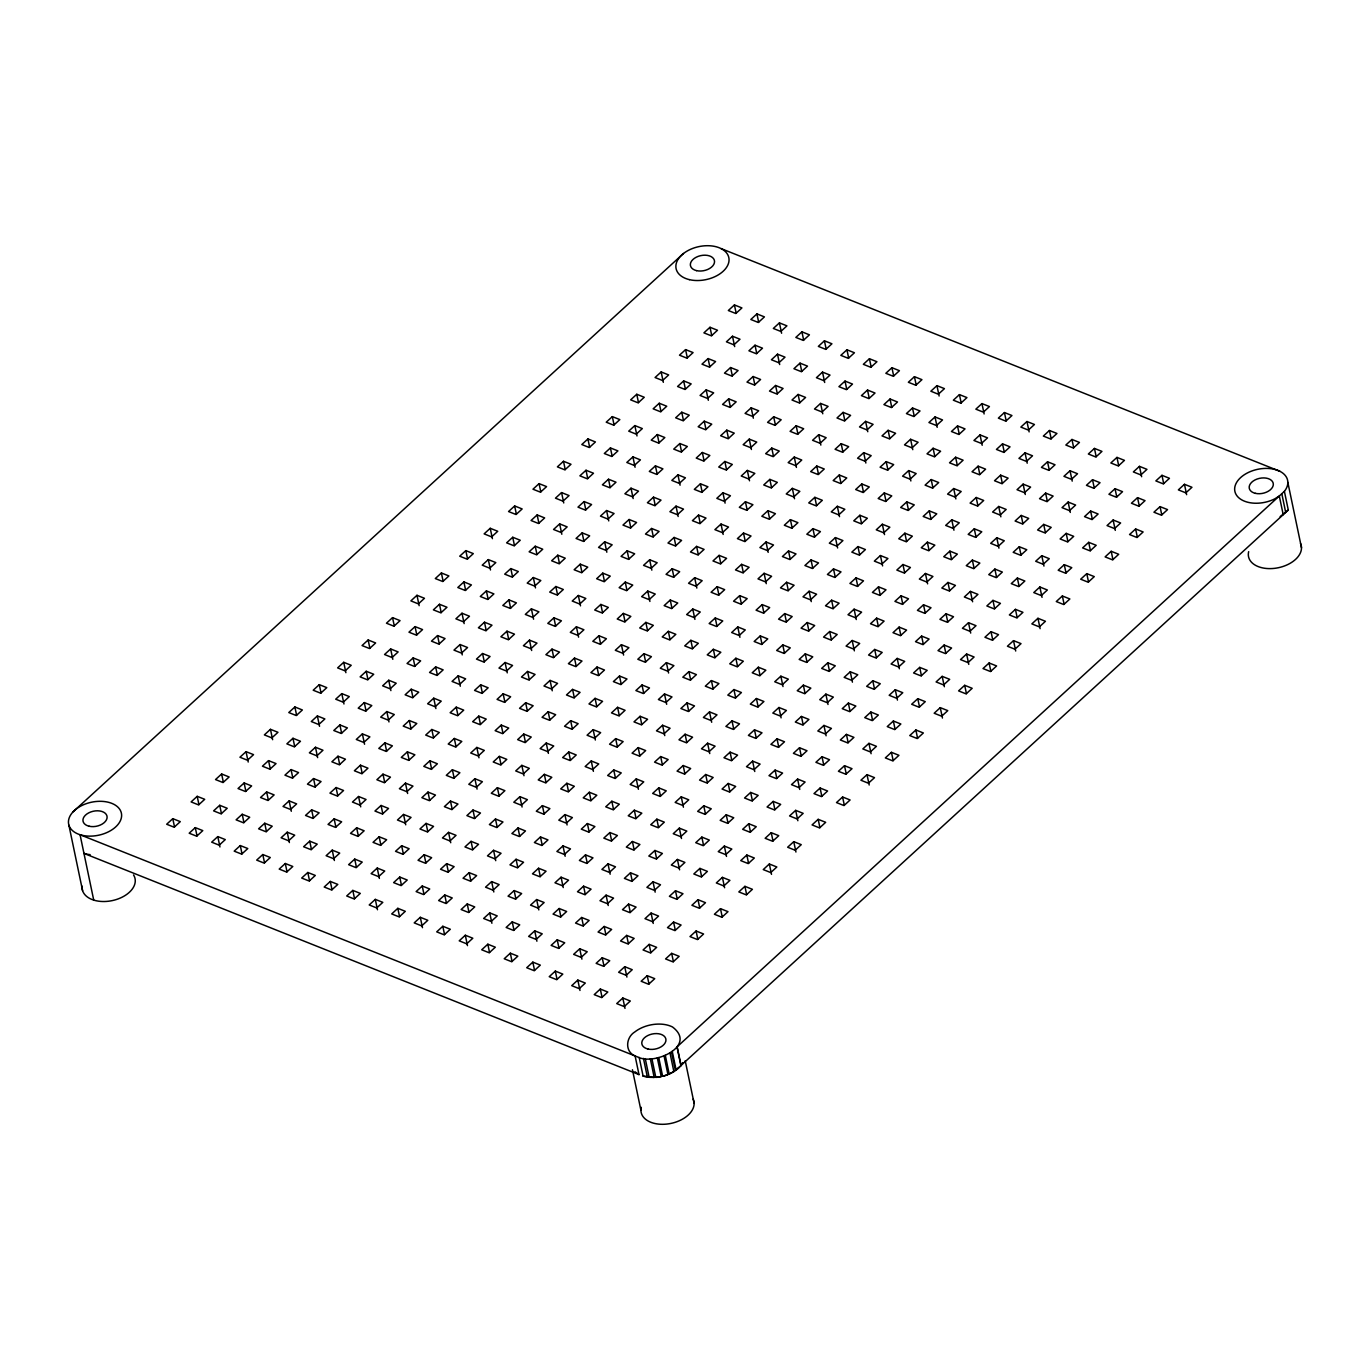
<?xml version="1.0" encoding="UTF-8"?>
<svg xmlns="http://www.w3.org/2000/svg" width="1370" height="1370" viewBox="0 0 1370 1370"><rect width="100%" height="100%" fill="white"/><g stroke="black" fill="none" stroke-linecap="round" stroke-linejoin="round"><path stroke-width="1.5" d="M93.725 900.107L80.059 834.724A26.938 16.885 -11.8 0 0 121.553 816.674A26.938 16.885 -11.8 0 0 83.45 804.772A26.938 16.885 -11.8 0 0 80.059 834.724L638.351 1057.263C654.723 1065.329 697.33 1045.858 672.499 1026.969A26.938 16.885 -11.8 0 0 634.892 1031.884C625.885 1037.278 624.514 1051.698 635.235 1056.013M681.061 1065.449L1283.21 514.692L1279.306 496.008L1274.751 498.868A26.938 16.885 -11.8 0 1 1235.089 492.19A26.938 16.885 -11.8 0 1 1265.623 468.403A26.938 16.885 -11.8 0 1 1284.392 491.351L677.157 1046.766L681.061 1065.449L682.705 1062.64M677.02 1047.022L680.924 1065.706L675.41 1070.621L671.505 1051.937M1284.392 491.351L1288.297 510.034L1280.162 516.593M1283.21 514.692L1288.297 510.034M73.038 811.845L683.476 253.501M172.791 818.661L166.678 824.243L174.178 827.223L180.292 821.64L172.791 818.661L174.521 826.966M197.211 796.33L191.098 801.912L198.599 804.892L204.712 799.309L197.211 796.33L198.941 804.618M221.632 773.981L215.518 779.564L223.019 782.561L229.133 776.978L221.632 773.981L223.361 782.287M246.052 751.65L239.938 757.233L247.439 760.23L253.553 754.647L246.052 751.65L248.21 762.028M270.472 729.319L264.359 734.902L271.859 737.882L277.973 732.299L270.472 729.319L272.63 739.697M294.875 706.971L288.779 712.554L296.28 715.551L302.376 709.968L294.875 706.971L296.622 715.277M319.296 684.64L313.199 690.223L320.7 693.22L326.796 687.637L319.296 684.64L321.042 692.946M343.716 662.309L337.619 667.892L345.12 670.872L351.217 665.289L343.716 662.309L345.891 672.687M368.136 639.978L362.04 645.561L369.54 648.541L375.637 642.958L368.136 639.978L369.883 648.267M392.556 617.63L386.46 623.213L393.961 626.21L400.057 620.627L392.556 617.63L394.303 625.936M416.977 595.299L410.88 600.882L418.381 603.879L424.477 598.296L416.977 595.299L419.151 605.677M441.397 572.968L435.3 578.551L442.801 581.531L448.898 575.948L441.397 572.968L443.126 581.274M465.817 550.62L459.721 556.203L467.221 559.2L473.318 553.617L465.817 550.62L467.547 558.926M490.237 528.289L484.124 533.872L491.624 536.869L497.738 531.286L490.237 528.289L492.412 538.667M514.658 505.958L508.544 511.541L516.045 514.521L522.158 508.938L514.658 505.958L516.387 514.264M539.078 483.627L532.964 489.21L540.465 492.19L546.579 486.607L539.078 483.627L540.808 491.916M563.498 461.279L557.385 466.862L564.885 469.859L570.999 464.276L563.498 461.279L565.228 469.585M587.918 438.948L581.805 444.531L589.305 447.528L595.419 441.945L587.918 438.948L589.648 447.254M612.339 416.617L606.225 422.2L613.726 425.179L619.839 419.597L612.339 416.617L614.068 424.923M636.759 394.269L630.645 399.852L638.146 402.849L644.26 397.266L636.759 394.269L638.488 402.575M661.162 371.938L655.065 377.521L662.566 380.517L668.663 374.935L661.162 371.938L663.337 382.316M685.582 349.607L679.486 355.19L686.986 358.169L693.083 352.587L685.582 349.607L687.329 357.912M710.003 327.276L703.906 332.859L711.407 335.838L717.503 330.256L710.003 327.276L711.749 335.564M734.423 304.928L728.326 310.51L735.827 313.507L741.923 307.925L734.423 304.928L736.169 313.233M195.293 827.617L189.18 833.217L196.681 836.197L202.794 830.614L195.293 827.617L197.023 835.923M219.714 805.286L213.6 810.869L221.101 813.866L227.214 808.283L219.714 805.286L221.443 813.592M244.134 782.955L238.02 788.538L245.521 791.535L251.635 785.935L244.134 782.955L245.864 791.261M268.554 760.624L262.441 766.207L269.941 769.187L276.055 763.604L268.554 760.624L270.284 768.912M292.975 738.276L286.861 743.859L294.362 746.856L300.475 741.273L292.975 738.276L294.704 746.581M317.378 715.945L311.281 721.528L318.782 724.524L324.878 718.942L317.378 715.945L319.552 726.323M341.798 693.614L335.701 699.197L343.202 702.176L349.299 696.594L341.798 693.614L343.973 703.992M366.218 671.266L360.122 676.866L367.622 679.845L373.719 674.263L366.218 671.266L367.965 679.571M390.638 648.935L384.542 654.517L392.043 657.514L398.139 651.932L390.638 648.935L392.813 659.312M415.059 626.604L408.962 632.187L416.463 635.183L422.559 629.583L415.059 626.604L416.788 634.909M439.479 604.273L433.382 609.856L440.883 612.835L446.98 607.253L439.479 604.273L441.208 612.561M463.899 581.925L457.803 587.507L465.303 590.504L471.4 584.921L463.899 581.925L465.629 590.23M488.319 559.594L482.223 565.176L489.706 568.173L495.82 562.59L488.319 559.594L490.494 569.971M512.74 537.263L506.626 542.845L514.127 545.825L520.24 540.242L512.74 537.263L514.469 545.568M537.16 514.914L531.046 520.514L538.547 523.494L544.661 517.911L537.16 514.914L538.889 523.22M561.58 492.583L555.466 498.166L562.967 501.163L569.081 495.58L561.58 492.583L563.738 502.961M586 470.252L579.887 475.835L587.387 478.832L593.501 473.232L586 470.252L587.73 478.558M610.421 447.921L604.307 453.504L611.808 456.484L617.921 450.901L610.421 447.921L612.15 456.21M634.841 425.573L628.727 431.156L636.228 434.153L642.342 428.57L634.841 425.573L636.999 435.951M659.261 403.242L653.147 408.825L660.648 411.822L666.745 406.239L659.261 403.242L660.991 411.548M683.664 380.911L677.568 386.494L685.068 389.474L691.165 383.891L683.664 380.911L685.411 389.217M708.085 358.563L701.988 364.163L709.489 367.143L715.585 361.56L708.085 358.563L709.831 366.869M732.505 336.232L726.408 341.815L733.909 344.812L740.005 339.229L732.505 336.232L734.68 346.61M756.925 313.901L750.828 319.484L758.329 322.481L764.426 316.881L756.925 313.901L758.672 322.207M217.796 836.59L211.682 842.173L219.183 845.17L225.296 839.587L217.796 836.59L219.953 846.968M242.216 814.26L236.102 819.842L243.603 822.822L249.717 817.239L242.216 814.26L243.946 822.565M266.636 791.928L260.523 797.511L268.023 800.491L274.137 794.908L266.636 791.928L268.366 800.217M291.056 769.58L284.943 775.163L292.444 778.16L298.557 772.577L291.056 769.58L292.786 777.886M315.477 747.249L309.363 752.832L316.864 755.829L322.977 750.246L315.477 747.249L317.634 757.627M339.88 724.918L333.783 730.501L341.284 733.481L347.381 727.898L339.88 724.918L341.627 733.224M364.3 702.57L358.204 708.153L365.704 711.15L371.801 705.567L364.3 702.57L366.047 710.876M388.72 680.239L382.624 685.822L390.125 688.819L396.221 683.236L388.72 680.239L390.895 690.617M413.141 657.908L407.044 663.491L414.545 666.471L420.641 660.888L413.141 657.908L414.887 666.214M437.561 635.577L431.464 641.16L438.965 644.14L445.062 638.557L437.561 635.577L439.29 643.866M461.981 613.229L455.885 618.812L463.385 621.809L469.482 616.226L461.981 613.229L464.156 623.607M486.401 590.898L480.305 596.481L487.806 599.478L493.902 593.895L486.401 590.898L488.131 599.204M510.822 568.567L504.708 574.15L512.209 577.13L518.322 571.547L510.822 568.567L512.551 576.873M535.242 546.219L529.128 551.802L536.629 554.799L542.743 549.216L535.242 546.219L536.971 554.525M559.662 523.888L553.548 529.471L561.049 532.468L567.163 526.885L559.662 523.888L561.82 534.266M584.082 501.557L577.969 507.14L585.469 510.119L591.583 504.537L584.082 501.557L585.812 509.863M608.503 479.226L602.389 484.809L609.89 487.788L616.003 482.206L608.503 479.226L610.232 487.514M632.923 456.878L626.809 462.461L634.31 465.457L640.424 459.875L632.923 456.878L635.081 467.256M657.343 434.547L651.229 440.13L658.73 443.126L664.844 437.544L657.343 434.547L659.073 442.853M681.746 412.216L675.65 417.799L683.15 420.778L689.247 415.196L681.746 412.216L683.493 420.522M706.167 389.868L700.07 395.45L707.571 398.447L713.667 392.865L706.167 389.868L708.341 400.263M730.587 367.537L724.49 373.119L731.991 376.116L738.087 370.534L730.587 367.537L732.333 375.842M755.007 345.206L748.91 350.788L756.411 353.768L762.508 348.185L755.007 345.206L756.754 353.511M779.427 322.875L773.331 328.457L780.831 331.437L786.928 325.854L779.427 322.875L781.602 333.252M240.298 845.564L234.184 851.147L241.685 854.126L247.799 848.544L240.298 845.564L242.028 853.87M264.718 823.233L258.605 828.816L266.105 831.795L272.219 826.213L264.718 823.233L266.448 831.521M289.138 800.885L283.025 806.468L290.526 809.464L296.639 803.882L289.138 800.885L291.296 811.263M313.559 778.554L307.445 784.137L314.946 787.133L321.059 781.551L313.559 778.554L315.288 786.86M337.962 756.223L331.865 761.806L339.366 764.785L345.463 759.203L337.962 756.223L339.709 764.529M362.382 733.875L356.286 739.457L363.786 742.454L369.883 736.872L362.382 733.875L364.557 744.253M386.802 711.544L380.706 717.126L388.207 720.123L394.303 714.541L386.802 711.544L388.977 721.921M411.223 689.213L405.126 694.796L412.627 697.775L418.723 692.192L411.223 689.213L412.969 697.518M435.643 666.882L429.546 672.464L437.047 675.444L443.144 669.861L435.643 666.882L437.39 675.17M460.063 644.534L453.967 650.116L461.467 653.113L467.564 647.53L460.063 644.534L462.238 654.911M484.483 622.203L478.387 627.785L485.888 630.782L491.984 625.199L484.483 622.203L486.213 630.508M508.904 599.872L502.807 605.454L510.308 608.434L516.404 602.851L508.904 599.872L510.633 608.177M533.324 577.524L527.21 583.106L534.711 586.103L540.825 580.52L533.324 577.524L535.499 587.901M557.744 555.192L551.63 560.775L559.131 563.772L565.245 558.189L557.744 555.192L559.474 563.498M582.164 532.861L576.051 538.444L583.551 541.424L589.665 535.841L582.164 532.861L583.894 541.167M606.585 510.53L600.471 516.113L607.972 519.093L614.085 513.51L606.585 510.53L608.742 520.908M631.005 488.182L624.891 493.765L632.392 496.762L638.506 491.179L631.005 488.182L633.163 498.56M655.425 465.851L649.312 471.434L656.812 474.431L662.926 468.848L655.425 465.851L657.155 474.157M679.845 443.52L673.732 449.103L681.232 452.083L687.346 446.5L679.845 443.52L681.575 451.826M704.249 421.172L698.152 426.755L705.653 429.752L711.749 424.169L704.249 421.172L705.995 429.478M728.669 398.841L722.572 404.424L730.073 407.421L736.169 401.838L728.669 398.841L730.415 407.147M753.089 376.51L746.992 382.093L754.493 385.073L760.59 379.49L753.089 376.51L754.836 384.816M777.509 354.179L771.413 359.762L778.913 362.742L785.01 357.159L777.509 354.179L779.684 364.557M801.929 331.831L795.833 337.414L803.334 340.411L809.43 334.828L801.929 331.831L803.659 340.137M262.8 854.52L256.687 860.12L264.187 863.1L270.301 857.517L262.8 854.52L264.53 862.826M287.22 832.189L281.107 837.772L288.608 840.769L294.721 835.186L287.22 832.189L289.378 842.567M311.641 809.858L305.527 815.441L313.028 818.438L319.142 812.838L311.641 809.858L313.37 818.164M336.061 787.527L329.947 793.11L337.448 796.09L343.562 790.507L336.061 787.527L337.791 795.816M360.464 765.179L354.368 770.762L361.868 773.759L367.965 768.176L360.464 765.179L362.211 773.485M384.884 742.848L378.788 748.431L386.289 751.428L392.385 745.845L384.884 742.848L386.631 751.154M409.305 720.517L403.208 726.1L410.709 729.08L416.805 723.497L409.305 720.517L411.051 728.823M433.725 698.169L427.628 703.769L435.129 706.749L441.226 701.166L433.725 698.169L435.9 708.564M458.145 675.838L452.049 681.421L459.549 684.418L465.646 678.835L458.145 675.838L460.32 686.216M482.565 653.507L476.469 659.09L483.97 662.087L490.066 656.487L482.565 653.507L484.295 661.813M506.986 631.176L500.889 636.759L508.39 639.739L514.486 634.156L506.986 631.176L508.715 639.465M531.406 608.828L525.309 614.411L532.81 617.408L538.907 611.825L531.406 608.828L533.581 619.206M555.826 586.497L549.712 592.08L557.213 595.077L563.327 589.494L555.826 586.497L557.556 594.803M580.246 564.166L574.133 569.749L581.633 572.728L587.747 567.146L580.246 564.166L581.976 572.472M604.667 541.818L598.553 547.418L606.054 550.397L612.167 544.815L604.667 541.818L606.824 552.213M629.087 519.487L622.973 525.07L630.474 528.067L636.588 522.484L629.087 519.487L630.817 527.792M653.507 497.156L647.394 502.739L654.894 505.735L661.008 500.136L653.507 497.156L655.237 505.462M677.927 474.825L671.814 480.408L679.314 483.387L685.428 477.805L677.927 474.825L680.085 485.203M702.348 452.477L696.234 458.06L703.735 461.056L709.848 455.474L702.348 452.477L704.077 460.782M726.751 430.146L720.654 435.728L728.155 438.725L734.251 433.143L726.751 430.146L728.497 438.451M751.171 407.815L745.074 413.397L752.575 416.377L758.672 410.794L751.171 407.815L753.346 418.192M775.591 385.467L769.495 391.067L776.995 394.046L783.092 388.464L775.591 385.467L777.338 393.772M800.011 363.136L793.915 368.718L801.416 371.715L807.512 366.132L800.011 363.136L801.758 371.441M824.432 340.805L818.335 346.387L825.836 349.384L831.933 343.784L824.432 340.805L826.161 349.11M285.302 863.494L279.189 869.077L286.69 872.073L292.803 866.491L285.302 863.494L287.032 871.799M309.723 841.163L303.609 846.746L311.11 849.725L317.224 844.143L309.723 841.163L311.452 849.468M334.143 818.832L328.029 824.415L335.53 827.394L341.644 821.812L334.143 818.832L335.873 827.12M358.563 796.484L352.45 802.067L359.95 805.063L366.064 799.481L358.563 796.484L360.721 806.861M382.966 774.153L376.87 779.736L384.371 782.732L390.467 777.15L382.966 774.153L384.713 782.458M407.387 751.822L401.29 757.404L408.791 760.384L414.887 754.801L407.387 751.822L409.133 760.127M431.807 729.474L425.71 735.073L433.211 738.053L439.308 732.471L431.807 729.474L433.554 737.779M456.227 707.143L450.131 712.725L457.631 715.722L463.728 710.139L456.227 707.143L457.974 715.448M480.647 684.812L474.551 690.394L482.052 693.374L488.148 687.791L480.647 684.812L482.377 693.117M505.068 662.481L498.971 668.063L506.472 671.043L512.568 665.46L505.068 662.481L507.242 672.858M529.488 640.132L523.391 645.715L530.892 648.712L536.989 643.129L529.488 640.132L531.663 650.51M553.908 617.801L547.794 623.384L555.295 626.381L561.409 620.798L553.908 617.801L555.638 626.107M578.328 595.471L572.215 601.053L579.715 604.033L585.829 598.45L578.328 595.471L580.503 605.848M602.749 573.122L596.635 578.722L604.136 581.702L610.249 576.119L602.749 573.122L604.478 581.428M627.169 550.791L621.055 556.374L628.556 559.371L634.67 553.788L627.169 550.791L628.899 559.097M651.589 528.46L645.476 534.043L652.976 537.023L659.09 531.44L651.589 528.46L653.319 536.766M676.009 506.129L669.896 511.712L677.396 514.692L683.51 509.109L676.009 506.129L678.167 516.507M700.43 483.781L694.316 489.364L701.817 492.361L707.93 486.778L700.43 483.781L702.159 492.087M724.833 461.45L718.736 467.033L726.237 470.03L732.333 464.447L724.833 461.45L726.579 469.756M749.253 439.119L743.156 444.702L750.657 447.682L756.754 442.099L749.253 439.119L751.428 449.497M773.673 416.771L767.577 422.371L775.077 425.351L781.174 419.768L773.673 416.771L775.42 425.077M798.093 394.44L791.997 400.023L799.498 403.02L805.594 397.437L798.093 394.44L799.84 402.746M822.514 372.109L816.417 377.692L823.918 380.672L830.014 375.089L822.514 372.109L824.689 382.487M846.934 349.778L840.837 355.361L848.338 358.341L854.435 352.758L846.934 349.778L848.664 358.067M307.805 872.467L301.691 878.05L309.192 881.03L315.305 875.447L307.805 872.467L309.534 880.773M332.225 850.136L326.111 855.719L333.612 858.699L339.726 853.116L332.225 850.136L334.383 860.514M356.645 827.788L350.532 833.371L358.032 836.368L364.146 830.785L356.645 827.788L358.375 836.094M381.065 805.457L374.952 811.04L382.453 814.037L388.549 808.454L381.065 805.457L382.795 813.763M405.469 783.126L399.372 788.709L406.873 791.689L412.969 786.106L405.469 783.126L407.643 793.504M429.889 760.778L423.792 766.361L431.293 769.358L437.39 763.775L429.889 760.778L431.636 769.084M454.309 738.447L448.213 744.03L455.713 747.027L461.81 741.444L454.309 738.447L456.056 746.753M478.729 716.116L472.633 721.699L480.134 724.679L486.23 719.096L478.729 716.116L480.476 724.422M503.15 693.785L497.053 699.368L504.554 702.348L510.65 696.765L503.15 693.785L504.879 702.074M527.57 671.437L521.473 677.02L528.974 680.017L535.071 674.434L527.57 671.437L529.299 679.743M551.99 649.106L545.894 654.689L553.394 657.686L559.491 652.103L551.99 649.106L553.72 657.412M576.41 626.775L570.297 632.358L577.797 635.337L583.911 629.755L576.41 626.775L578.585 637.153M600.831 604.427L594.717 610.01L602.218 613.006L608.331 607.424L600.831 604.427L602.56 612.732M625.251 582.096L619.137 587.679L626.638 590.675L632.752 585.093L625.251 582.096L626.981 590.401M649.671 559.765L643.558 565.348L651.058 568.327L657.172 562.745L649.671 559.765L651.829 570.143M674.091 537.434L667.978 543.017L675.478 545.996L681.592 540.414L674.091 537.434L675.821 545.722M698.512 515.086L692.398 520.668L699.899 523.665L706.012 518.083L698.512 515.086L700.241 523.391M722.932 492.755L716.818 498.337L724.319 501.334L730.433 495.752L722.932 492.755L725.09 503.132M747.335 470.424L741.238 476.006L748.739 478.986L754.836 473.403L747.335 470.424L749.51 480.801M771.755 448.076L765.659 453.658L773.159 456.655L779.256 451.072L771.755 448.076L773.502 456.381M796.175 425.745L790.079 431.327L797.58 434.324L803.676 428.741L796.175 425.745L797.922 434.05M820.596 403.414L814.499 408.996L822 411.976L828.096 406.393L820.596 403.414L822.771 413.791M845.016 381.083L838.919 386.665L846.42 389.645L852.517 384.062L845.016 381.083L846.746 389.371M869.436 358.734L863.34 364.317L870.84 367.314L876.937 361.731L869.436 358.734L871.166 367.04M330.307 881.424L324.193 887.024L331.694 890.003L337.808 884.421L330.307 881.424L332.037 889.729M354.727 859.093L348.614 864.675L356.114 867.672L362.228 862.09L354.727 859.093L356.457 867.398M379.147 836.762L373.034 842.344L380.535 845.341L386.648 839.741L379.147 836.762L380.877 845.067M403.551 814.431L397.454 820.013L404.955 822.993L411.051 817.41L403.551 814.431L405.725 824.808M427.971 792.083L421.874 797.665L429.375 800.662L435.472 795.079L427.971 792.083L429.718 800.388M452.391 769.752L446.295 775.334L453.795 778.331L459.892 772.748L452.391 769.752L454.138 778.057M476.811 747.421L470.715 753.003L478.216 755.983L484.312 750.4L476.811 747.421L478.986 757.798M501.232 725.072L495.135 730.672L502.636 733.652L508.732 728.069L501.232 725.072L502.978 733.378M525.652 702.741L519.555 708.324L527.056 711.321L533.153 705.738L525.652 702.741L527.381 711.047M550.072 680.41L543.976 685.993L551.476 688.99L557.573 683.39L550.072 680.41L552.247 690.788M574.492 658.079L568.396 663.662L575.897 666.642L581.993 661.059L574.492 658.079L576.222 666.385M598.913 635.731L592.799 641.314L600.3 644.311L606.413 638.728L598.913 635.731L600.642 644.037M623.333 613.4L617.219 618.983L624.72 621.98L630.834 616.397L623.333 613.4L625.062 621.706M647.753 591.069L641.639 596.652L649.14 599.632L655.254 594.049L647.753 591.069L649.911 601.447M672.173 568.721L666.06 574.321L673.56 577.301L679.674 571.718L672.173 568.721L673.903 577.027M696.594 546.39L690.48 551.973L697.981 554.97L704.094 549.387L696.594 546.39L698.323 554.696M721.014 524.059L714.9 529.642L722.401 532.639L728.515 527.039L721.014 524.059L723.172 534.437M745.434 501.728L739.321 507.311L746.821 510.291L752.935 504.708L745.434 501.728L747.164 510.034M769.837 479.38L763.741 484.963L771.241 487.96L777.338 482.377L769.837 479.38L771.584 487.686M794.257 457.049L788.161 462.632L795.662 465.629L801.758 460.046L794.257 457.049L796.432 467.427M818.678 434.718L812.581 440.301L820.082 443.281L826.178 437.698L818.678 434.718L820.853 445.096M843.098 412.37L837.001 417.97L844.502 420.95L850.599 415.367L843.098 412.37L844.845 420.676M867.518 390.039L861.422 395.622L868.922 398.619L875.019 393.036L867.518 390.039L869.248 398.345M891.938 367.708L885.842 373.291L893.343 376.288L899.439 370.688L891.938 367.708L893.668 376.014M352.809 890.397L346.696 895.98L354.196 898.977L360.31 893.394L352.809 890.397L354.539 898.703M377.229 868.066L371.116 873.649L378.617 876.629L384.73 871.046L377.229 868.066L379.387 878.444M401.65 845.735L395.536 851.318L403.037 854.298L409.15 848.715L401.65 845.735L403.379 854.024M426.053 823.387L419.956 828.97L427.457 831.967L433.554 826.384L426.053 823.387L427.8 831.693M450.473 801.056L444.377 806.639L451.877 809.636L457.974 804.053L450.473 801.056L452.22 809.362M474.893 778.725L468.797 784.308L476.298 787.288L482.394 781.705L474.893 778.725L477.068 789.103M499.314 756.377L493.217 761.977L500.718 764.957L506.814 759.374L499.314 756.377L501.06 764.683M523.734 734.046L517.637 739.629L525.138 742.626L531.235 737.043L523.734 734.046L525.463 742.352M548.154 711.715L542.058 717.298L549.558 720.278L555.655 714.695L548.154 711.715L549.884 720.021M572.574 689.384L566.478 694.967L573.979 697.947L580.075 692.364L572.574 689.384L574.304 697.672M596.995 667.036L590.898 672.619L598.382 675.615L604.495 670.033L596.995 667.036L598.724 675.341M621.415 644.705L615.301 650.288L622.802 653.284L628.916 647.702L621.415 644.705L623.59 655.083M645.835 622.374L639.721 627.957L647.222 630.936L653.336 625.354L645.835 622.374L647.565 630.679M670.255 600.026L664.142 605.626L671.642 608.605L677.756 603.023L670.255 600.026L671.985 608.331M694.676 577.695L688.562 583.278L696.063 586.274L702.176 580.692L694.676 577.695L696.833 588.072M719.096 555.364L712.982 560.947L720.483 563.926L726.597 558.344L719.096 555.364L720.826 563.669M743.516 533.033L737.403 538.615L744.903 541.595L751.017 536.012L743.516 533.033L745.246 541.321M767.936 510.685L761.823 516.267L769.323 519.264L775.42 513.681L767.936 510.685L769.666 518.99M792.339 488.354L786.243 493.936L793.744 496.933L799.84 491.351L792.339 488.354L794.514 498.731M816.76 466.023L810.663 471.605L818.164 474.585L824.26 469.002L816.76 466.023L818.506 474.328M841.18 443.674L835.083 449.274L842.584 452.254L848.681 446.671L841.18 443.674L842.927 451.98M865.6 421.343L859.504 426.926L867.004 429.923L873.101 424.34L865.6 421.343L867.775 431.721M890.02 399.012L883.924 404.595L891.425 407.575L897.521 401.992L890.02 399.012L891.75 407.318M914.441 376.681L908.344 382.264L915.845 385.244L921.942 379.661L914.441 376.681L916.17 384.97M375.311 899.371L369.198 904.954L376.699 907.933L382.812 902.35L375.311 899.371L377.469 909.748M399.732 877.04L393.618 882.622L401.119 885.602L407.233 880.019L399.732 877.04L401.461 885.328M424.152 854.692L418.038 860.274L425.539 863.271L431.653 857.688L424.152 854.692L425.882 862.997M448.555 832.361L442.459 837.943L449.959 840.94L456.056 835.357L448.555 832.361L450.73 842.738M472.975 810.03L466.879 815.612L474.38 818.592L480.476 813.009L472.975 810.03L474.722 818.335M497.396 787.681L491.299 793.264L498.8 796.261L504.896 790.678L497.396 787.681L499.142 795.987M521.816 765.351L515.719 770.933L523.22 773.93L529.317 768.347L521.816 765.351L523.991 775.728M546.236 743.019L540.14 748.602L547.64 751.582L553.737 745.999L546.236 743.019L548.411 753.397M570.656 720.688L564.56 726.271L572.061 729.251L578.157 723.668L570.656 720.688L572.386 728.977M595.077 698.34L588.98 703.923L596.481 706.92L602.577 701.337L595.077 698.34L596.806 706.646M619.497 676.009L613.383 681.592L620.884 684.589L626.998 679.006L619.497 676.009L621.226 684.315M643.917 653.678L637.803 659.261L645.304 662.241L651.418 656.658L643.917 653.678L645.647 661.984M668.337 631.33L662.224 636.913L669.724 639.91L675.838 634.327L668.337 631.33L670.067 639.636M692.758 608.999L686.644 614.582L694.145 617.579L700.258 611.996L692.758 608.999L694.915 619.377M717.178 586.668L711.064 592.251L718.565 595.231L724.679 589.648L717.178 586.668L718.908 594.974M741.598 564.337L735.485 569.92L742.985 572.9L749.099 567.317L741.598 564.337L743.328 572.626M766.018 541.989L759.905 547.572L767.405 550.569L773.519 544.986L766.018 541.989L768.176 552.367M790.421 519.658L784.325 525.241L791.826 528.238L797.922 522.655L790.421 519.658L792.168 527.964M814.842 497.327L808.745 502.91L816.246 505.89L822.342 500.307L814.842 497.327L816.588 505.633M839.262 474.979L833.165 480.562L840.666 483.559L846.763 477.976L839.262 474.979L841.009 483.285M863.682 452.648L857.586 458.231L865.087 461.228L871.183 455.645L863.682 452.648L865.857 463.026M888.102 430.317L882.006 435.9L889.507 438.879L895.603 433.297L888.102 430.317L889.849 438.623M912.523 407.986L906.426 413.569L913.927 416.548L920.024 410.966L912.523 407.986L914.252 416.274M936.943 385.638L930.846 391.221L938.347 394.217L944.444 388.635L936.943 385.638L939.118 396.016M397.814 908.327L391.7 913.927L399.201 916.907L405.315 911.324L397.814 908.327L399.543 916.633M422.234 885.996L416.12 891.579L423.621 894.576L429.735 888.993L422.234 885.996L423.964 894.302M446.637 863.665L440.541 869.248L448.041 872.245L454.138 866.645L446.637 863.665L448.384 871.971M471.057 841.334L464.961 846.917L472.462 849.897L478.558 844.314L471.057 841.334L472.804 849.64M495.478 818.986L489.381 824.569L496.882 827.566L502.978 821.983L495.478 818.986L497.224 827.292M519.898 796.655L513.801 802.238L521.302 805.235L527.399 799.652L519.898 796.655L522.073 807.033M544.318 774.324L538.222 779.907L545.722 782.886L551.819 777.304L544.318 774.324L546.065 782.63M568.738 751.976L562.642 757.576L570.143 760.555L576.239 754.973L568.738 751.976L570.468 760.281M593.159 729.645L587.062 735.228L594.563 738.224L600.659 732.642L593.159 729.645L595.333 740.023M617.579 707.314L611.482 712.897L618.983 715.894L625.08 710.294L617.579 707.314L619.308 715.619M641.999 684.983L635.885 690.566L643.386 693.545L649.5 687.963L641.999 684.983L643.729 693.288M666.419 662.635L660.306 668.217L667.806 671.214L673.92 665.632L666.419 662.635L668.577 673.012M690.84 640.304L684.726 645.886L692.227 648.883L698.34 643.301L690.84 640.304L692.569 648.609M715.26 617.973L709.146 623.555L716.647 626.535L722.761 620.952L715.26 617.973L716.99 626.278M739.68 595.625L733.567 601.224L741.067 604.204L747.181 598.621L739.68 595.625L741.41 603.93M764.1 573.294L757.987 578.876L765.487 581.873L771.601 576.29L764.1 573.294L766.258 583.671M788.521 550.963L782.407 556.545L789.908 559.542L796.021 553.942L788.521 550.963L790.25 559.268M812.924 528.632L806.827 534.214L814.328 537.194L820.424 531.611L812.924 528.632L814.671 536.937M837.344 506.283L831.247 511.866L838.748 514.863L844.845 509.28L837.344 506.283L839.519 516.661M861.764 483.952L855.668 489.535L863.168 492.532L869.265 486.949L861.764 483.952L863.511 492.258M886.184 461.621L880.088 467.204L887.589 470.184L893.685 464.601L886.184 461.621L887.931 469.927M910.605 439.273L904.508 444.873L912.009 447.853L918.106 442.27L910.605 439.273L912.78 449.668M935.025 416.942L928.929 422.525L936.429 425.522L942.526 419.939L935.025 416.942L937.2 427.32M959.445 394.611L953.349 400.194L960.85 403.191L966.946 397.591L959.445 394.611L961.175 402.917M420.316 917.301L414.202 922.883L421.703 925.88L427.817 920.297L420.316 917.301L422.474 927.678M444.736 894.97L438.623 900.552L446.123 903.532L452.237 897.949L444.736 894.97L446.466 903.275M469.139 872.639L463.043 878.221L470.544 881.201L476.64 875.618L469.139 872.639L470.886 880.927M493.56 850.29L487.463 855.873L494.964 858.87L501.06 853.287L493.56 850.29L495.735 860.668M517.98 827.959L511.883 833.542L519.384 836.539L525.481 830.956L517.98 827.959L519.727 836.265M542.4 805.628L536.304 811.211L543.804 814.191L549.901 808.608L542.4 805.628L544.147 813.934M566.82 783.28L560.724 788.88L568.225 791.86L574.321 786.277L566.82 783.28L568.55 791.586M591.241 760.949L585.144 766.532L592.645 769.529L598.741 763.946L591.241 760.949L593.415 771.327M615.661 738.618L609.564 744.201L617.065 747.181L623.162 741.598L615.661 738.618L617.39 746.924M640.081 716.287L633.985 721.87L641.485 724.85L647.582 719.267L640.081 716.287L641.811 724.576M664.501 693.939L658.388 699.522L665.888 702.519L672.002 696.936L664.501 693.939L666.676 704.317M688.922 671.608L682.808 677.191L690.309 680.188L696.422 674.605L688.922 671.608L690.651 679.914M713.342 649.277L707.228 654.86L714.729 657.84L720.843 652.257L713.342 649.277L715.072 657.583M737.762 626.929L731.649 632.529L739.149 635.509L745.263 629.926L737.762 626.929L739.92 637.324M762.182 604.598L756.069 610.181L763.569 613.178L769.683 607.595L762.182 604.598L763.912 612.904M786.603 582.267L780.489 587.85L787.99 590.83L794.103 585.247L786.603 582.267L788.332 590.573M811.023 559.936L804.909 565.519L812.41 568.499L818.524 562.916L811.023 559.936L812.752 568.225M835.426 537.588L829.329 543.171L836.83 546.168L842.927 540.585L835.426 537.588L837.601 547.966M859.846 515.257L853.75 520.84L861.25 523.837L867.347 518.254L859.846 515.257L861.593 523.563M884.266 492.926L878.17 498.509L885.671 501.488L891.767 495.906L884.266 492.926L886.013 501.232M908.687 470.578L902.59 476.178L910.091 479.157L916.188 473.575L908.687 470.578L910.862 480.973M933.107 448.247L927.011 453.83L934.511 456.826L940.608 451.244L933.107 448.247L934.837 456.553M957.527 425.916L951.431 431.499L958.932 434.478L965.028 428.896L957.527 425.916L959.257 434.221M981.947 403.585L975.851 409.168L983.352 412.147L989.448 406.565L981.947 403.585L984.122 413.963M442.818 926.274L436.705 931.857L444.205 934.837L450.319 929.254L442.818 926.274L444.548 934.58M467.238 903.943L461.125 909.526L468.626 912.506L474.739 906.923L467.238 903.943L468.968 912.232M491.642 881.595L485.545 887.178L493.046 890.175L499.142 884.592L491.642 881.595L493.817 891.973M516.062 859.264L509.965 864.847L517.466 867.844L523.563 862.261L516.062 859.264L517.809 867.57M540.482 836.933L534.386 842.516L541.886 845.495L547.983 839.913L540.482 836.933L542.229 845.239M564.902 814.585L558.806 820.168L566.307 823.164L572.403 817.582L564.902 814.585L567.077 824.963M589.323 792.254L583.226 797.837L590.727 800.833L596.823 795.251L589.323 792.254L591.052 800.559M613.743 769.923L607.646 775.506L615.147 778.485L621.244 772.903L613.743 769.923L615.472 778.228M638.163 747.592L632.067 753.175L639.567 756.154L645.664 750.572L638.163 747.592L639.893 755.88M662.583 725.244L656.47 730.826L663.971 733.823L670.084 728.241L662.583 725.244L664.758 735.621M687.004 702.913L680.89 708.495L688.391 711.492L694.504 705.91L687.004 702.913L688.733 711.218M711.424 680.582L705.31 686.164L712.811 689.144L718.925 683.562L711.424 680.582L713.154 688.887M735.844 658.234L729.731 663.816L737.231 666.813L743.345 661.231L735.844 658.234L737.574 666.539M760.264 635.903L754.151 641.485L761.651 644.482L767.765 638.899L760.264 635.903L761.994 644.208M784.685 613.572L778.571 619.154L786.072 622.134L792.185 616.551L784.685 613.572L786.414 621.877M809.105 591.241L802.991 596.823L810.492 599.803L816.606 594.22L809.105 591.241L811.263 601.618M833.508 568.892L827.412 574.475L834.912 577.472L841.009 571.889L833.508 568.892L835.255 577.198M857.928 546.562L851.832 552.144L859.332 555.141L865.429 549.558L857.928 546.562L859.675 554.867M882.348 524.231L876.252 529.813L883.753 532.793L889.849 527.21L882.348 524.231L884.523 534.608M906.769 501.882L900.672 507.465L908.173 510.462L914.269 504.879L906.769 501.882L908.515 510.188M931.189 479.551L925.093 485.134L932.593 488.131L938.69 482.548L931.189 479.551L932.936 487.857M955.609 457.22L949.513 462.803L957.014 465.783L963.11 460.2L955.609 457.22L957.339 465.526M980.029 434.889L973.933 440.472L981.434 443.452L987.53 437.869L980.029 434.889L982.204 445.267M1004.45 412.541L998.353 418.124L1005.854 421.121L1011.95 415.538L1004.45 412.541L1006.179 420.847M465.321 935.231L459.207 940.83L466.708 943.81L472.821 938.227L465.321 935.231L467.478 945.625M489.741 912.899L483.627 918.482L491.128 921.479L497.224 915.896L489.741 912.899L491.899 923.277M514.144 890.568L508.047 896.151L515.548 899.148L521.645 893.548L514.144 890.568L515.891 898.874M538.564 868.237L532.468 873.82L539.968 876.8L546.065 871.217L538.564 868.237L540.311 876.543M562.984 845.889L556.888 851.472L564.389 854.469L570.485 848.886L562.984 845.889L565.159 856.267M587.405 823.558L581.308 829.141L588.809 832.138L594.905 826.555L587.405 823.558L589.151 831.864M611.825 801.227L605.728 806.81L613.229 809.79L619.326 804.207L611.825 801.227L613.554 809.533M636.245 778.879L630.149 784.479L637.649 787.459L643.746 781.876L636.245 778.879L638.42 789.274M660.665 756.548L654.569 762.131L662.07 765.128L668.166 759.545L660.665 756.548L662.395 764.854M685.086 734.217L678.972 739.8L686.473 742.797L692.586 737.197L685.086 734.217L686.815 742.523M709.506 711.886L703.392 717.469L710.893 720.449L717.007 714.866L709.506 711.886L711.681 722.264M733.926 689.538L727.812 695.121L735.313 698.118L741.427 692.535L733.926 689.538L735.656 697.844M758.346 667.207L752.233 672.79L759.733 675.787L765.847 670.204L758.346 667.207L760.076 675.513M782.767 644.876L776.653 650.459L784.154 653.439L790.267 647.856L782.767 644.876L784.496 653.182M807.187 622.528L801.073 628.128L808.574 631.108L814.688 625.525L807.187 622.528L808.916 630.834M831.607 600.197L825.494 605.78L832.994 608.777L839.108 603.194L831.607 600.197L833.337 608.503M856.01 577.866L849.914 583.449L857.414 586.446L863.511 580.846L856.01 577.866L857.757 586.172M880.43 555.535L874.334 561.118L881.835 564.097L887.931 558.515L880.43 555.535L882.605 565.913M904.851 533.187L898.754 538.77L906.255 541.766L912.351 536.184L904.851 533.187L906.597 541.492M929.271 510.856L923.174 516.439L930.675 519.435L936.772 513.853L929.271 510.856L931.018 519.162M953.691 488.525L947.595 494.108L955.096 497.087L961.192 491.505L953.691 488.525L955.866 498.903M978.111 466.177L972.015 471.777L979.516 474.756L985.612 469.174L978.111 466.177L979.841 474.482M1002.532 443.846L996.435 449.428L1003.936 452.425L1010.032 446.843L1002.532 443.846L1004.261 452.151M1026.952 421.515L1020.856 427.097L1028.356 430.094L1034.453 424.494L1026.952 421.515L1029.127 431.892M487.823 944.204L481.709 949.787L489.21 952.784L495.323 947.201L487.823 944.204L489.552 952.51M512.226 921.873L506.129 927.456L513.63 930.453L519.727 924.853L512.226 921.873L513.973 930.179M536.646 899.542L530.55 905.125L538.05 908.104L544.147 902.522L536.646 899.542L538.821 909.92M561.066 877.194L554.97 882.777L562.471 885.774L568.567 880.191L561.066 877.194L563.241 887.572M585.487 854.863L579.39 860.446L586.891 863.442L592.987 857.86L585.487 854.863L587.233 863.168M609.907 832.532L603.81 838.115L611.311 841.094L617.408 835.512L609.907 832.532L611.654 840.837M634.327 810.184L628.231 815.784L635.731 818.763L641.828 813.181L634.327 810.184L636.057 818.489M658.747 787.853L652.651 793.435L660.152 796.432L666.248 790.85L658.747 787.853L660.477 796.158M683.168 765.522L677.071 771.104L684.572 774.101L690.668 768.501L683.168 765.522L684.897 773.827M707.588 743.191L701.474 748.774L708.975 751.753L715.089 746.171L707.588 743.191L709.763 753.568M732.008 720.843L725.894 726.425L733.395 729.422L739.509 723.839L732.008 720.843L733.738 729.148M756.428 698.512L750.315 704.094L757.815 707.091L763.929 701.508L756.428 698.512L758.158 706.817M780.849 676.181L774.735 681.763L782.236 684.743L788.349 679.16L780.849 676.181L783.006 686.558M805.269 653.832L799.155 659.432L806.656 662.412L812.77 656.829L805.269 653.832L806.998 662.138M829.689 631.501L823.576 637.084L831.076 640.081L837.19 634.498L829.689 631.501L831.419 639.807M854.109 609.171L847.996 614.753L855.496 617.75L861.61 612.15L854.109 609.171L856.267 619.548M878.512 586.839L872.416 592.422L879.917 595.402L886.013 589.819L878.512 586.839L880.259 595.128M902.933 564.491L896.836 570.074L904.337 573.071L910.433 567.488L902.933 564.491L904.679 572.797M927.353 542.16L921.256 547.743L928.757 550.74L934.854 545.157L927.353 542.16L929.1 550.466M951.773 519.829L945.677 525.412L953.178 528.392L959.274 522.809L951.773 519.829L953.948 530.207M976.193 497.481L970.097 503.081L977.598 506.061L983.694 500.478L976.193 497.481L977.923 505.787M1000.614 475.15L994.517 480.733L1002.018 483.73L1008.114 478.147L1000.614 475.15L1002.343 483.456M1025.034 452.819L1018.938 458.402L1026.438 461.399L1032.535 455.799L1025.034 452.819L1027.209 463.197M1049.454 430.488L1043.341 436.071L1050.841 439.051L1056.955 433.468L1049.454 430.488L1051.184 438.777M510.325 953.178L504.211 958.76L511.712 961.74L517.826 956.157L510.325 953.178L512.055 961.483M534.728 930.846L528.632 936.429L536.132 939.409L542.229 933.826L534.728 930.846L536.903 941.224M559.148 908.498L553.052 914.081L560.553 917.078L566.649 911.495L559.148 908.498L560.895 916.804M583.569 886.167L577.472 891.75L584.973 894.747L591.069 889.164L583.569 886.167L585.315 894.473M607.989 863.836L601.892 869.419L609.393 872.399L615.49 866.816L607.989 863.836L610.164 874.214M632.409 841.488L626.313 847.071L633.813 850.068L639.91 844.485L632.409 841.488L634.139 849.794M656.829 819.157L650.733 824.74L658.234 827.737L664.33 822.154L656.829 819.157L658.559 827.463M681.25 796.826L675.153 802.409L682.654 805.389L688.75 799.806L681.25 796.826L683.424 807.204M705.67 774.495L699.573 780.078L707.057 783.058L713.171 777.475L705.67 774.495L707.399 782.784M730.09 752.147L723.976 757.73L731.477 760.727L737.591 755.144L730.09 752.147L731.82 760.453M754.51 729.816L748.397 735.399L755.897 738.396L762.011 732.813L754.51 729.816L756.24 738.122M778.931 707.485L772.817 713.068L780.318 716.048L786.431 710.465L778.931 707.485L781.088 717.863M803.351 685.137L797.237 690.72L804.738 693.717L810.852 688.134L803.351 685.137L805.08 693.443M827.771 662.806L821.658 668.389L829.158 671.386L835.272 665.803L827.771 662.806L829.501 671.112M852.191 640.475L846.078 646.058L853.578 649.038L859.692 643.455L852.191 640.475L854.349 650.853M876.612 618.144L870.498 623.727L877.999 626.706L884.095 621.124L876.612 618.144L878.341 626.433M901.015 595.796L894.918 601.379L902.419 604.375L908.515 598.793L901.015 595.796L902.761 604.101M925.435 573.465L919.338 579.048L926.839 582.044L932.936 576.462L925.435 573.465L927.61 583.843M949.855 551.134L943.759 556.717L951.26 559.696L957.356 554.114L949.855 551.134L951.602 559.439M974.275 528.786L968.179 534.369L975.68 537.365L981.776 531.783L974.275 528.786L976.022 537.091M998.696 506.455L992.599 512.038L1000.1 515.034L1006.196 509.452L998.696 506.455L1000.871 516.832M1023.116 484.124L1017.019 489.706L1024.52 492.686L1030.617 487.103L1023.116 484.124L1025.291 494.501M1047.536 461.793L1041.44 467.375L1048.94 470.355L1055.037 464.772L1047.536 461.793L1049.266 470.081M1071.957 439.445L1065.843 445.027L1073.344 448.024L1079.457 442.442L1071.957 439.445L1073.686 447.75M532.827 962.134L526.714 967.734L534.214 970.713L540.328 965.131L532.827 962.134L534.557 970.439M557.23 939.803L551.134 945.386L558.635 948.382L564.731 942.8L557.23 939.803L558.977 948.108M581.651 917.472L575.554 923.055L583.055 926.051L589.151 920.452L581.651 917.472L583.397 925.778M606.071 895.141L599.974 900.724L607.475 903.703L613.572 898.121L606.071 895.141L608.246 905.519M630.491 872.793L624.395 878.375L631.895 881.372L637.992 875.79L630.491 872.793L632.238 881.098M654.911 850.462L648.815 856.044L656.316 859.041L662.412 853.459L654.911 850.462L656.641 858.767M679.332 828.131L673.235 833.713L680.736 836.693L686.832 831.111L679.332 828.131L681.506 838.508M703.752 805.783L697.655 811.382L705.156 814.362L711.253 808.779L703.752 805.783L705.481 814.088M728.172 783.452L722.058 789.034L729.559 792.031L735.673 786.448L728.172 783.452L729.902 791.757M752.592 761.121L746.479 766.703L753.979 769.7L760.093 764.1L752.592 761.121L754.767 771.498M777.013 738.79L770.899 744.372L778.4 747.352L784.513 741.769L777.013 738.79L778.742 747.095M801.433 716.442L795.319 722.024L802.82 725.021L808.934 719.438L801.433 716.442L803.162 724.747M825.853 694.111L819.74 699.693L827.24 702.69L833.354 697.107L825.853 694.111L828.011 704.488M850.273 671.779L844.16 677.362L851.66 680.342L857.774 674.759L850.273 671.779L852.431 682.157M874.694 649.431L868.58 655.031L876.081 658.011L882.194 652.428L874.694 649.431L876.423 657.737M899.097 627.1L893 632.683L900.501 635.68L906.597 630.097L899.097 627.1L900.843 635.406M923.517 604.769L917.42 610.352L924.921 613.349L931.018 607.749L923.517 604.769L925.264 613.075M947.937 582.438L941.841 588.021L949.341 591.001L955.438 585.418L947.937 582.438L949.684 590.744M972.357 560.09L966.261 565.673L973.762 568.67L979.858 563.087L972.357 560.09L974.104 568.396M996.778 537.759L990.681 543.342L998.182 546.339L1004.279 540.756L996.778 537.759L998.953 548.137M1021.198 515.428L1015.101 521.011L1022.602 523.991L1028.699 518.408L1021.198 515.428L1022.928 523.734M1045.618 493.08L1039.522 498.68L1047.022 501.66L1053.119 496.077L1045.618 493.08L1047.348 501.386M1070.038 470.749L1063.942 476.332L1071.443 479.329L1077.539 473.746L1070.038 470.749L1072.213 481.127M1094.459 448.418L1088.345 454.001L1095.846 456.998L1101.959 451.398L1094.459 448.418L1096.188 456.724M555.312 971.107L549.216 976.69L556.717 979.687L562.813 974.104L555.312 971.107L557.059 979.413M579.733 948.776L573.636 954.359L581.137 957.356L587.233 951.756L579.733 948.776L581.908 959.154M604.153 926.445L598.056 932.028L605.557 935.008L611.654 929.425L604.153 926.445L605.9 934.734M628.573 904.097L622.477 909.68L629.977 912.677L636.074 907.094L628.573 904.097L630.32 912.403M652.993 881.766L646.897 887.349L654.398 890.346L660.494 884.763L652.993 881.766L655.168 892.144M677.414 859.435L671.317 865.018L678.818 867.998L684.914 862.415L677.414 859.435L679.588 869.813M701.834 837.087L695.737 842.687L703.238 845.667L709.335 840.084L701.834 837.087L703.563 845.393M726.254 814.756L720.158 820.339L727.658 823.336L733.755 817.753L726.254 814.756L727.984 823.062M750.674 792.425L744.561 798.008L752.062 801.005L758.175 795.405L750.674 792.425L752.404 800.731M775.095 770.094L768.981 775.677L776.482 778.657L782.595 773.074L775.095 770.094L776.824 778.383M799.515 747.746L793.401 753.329L800.902 756.326L807.016 750.743L799.515 747.746L801.244 756.052M823.935 725.415L817.822 730.998L825.322 733.995L831.436 728.412L823.935 725.415L826.093 735.793M848.355 703.084L842.242 708.667L849.742 711.646L855.856 706.064L848.355 703.084L850.085 711.39M872.776 680.736L866.662 686.336L874.163 689.315L880.276 683.733L872.776 680.736L874.505 689.042M897.196 658.405L891.082 663.988L898.583 666.985L904.697 661.402L897.196 658.405L899.354 668.783M921.599 636.074L915.502 641.657L923.003 644.654L929.1 639.054L921.599 636.074L923.346 644.379M946.019 613.743L939.923 619.326L947.423 622.305L953.52 616.723L946.019 613.743L947.766 622.031M970.439 591.395L964.343 596.977L971.844 599.974L977.94 594.392L970.439 591.395L972.614 601.772M994.86 569.064L988.763 574.646L996.264 577.643L1002.361 572.061L994.86 569.064L996.606 577.369M1019.28 546.733L1013.183 552.315L1020.684 555.295L1026.781 549.712L1019.28 546.733L1021.01 555.038M1043.7 524.385L1037.604 529.985L1045.104 532.964L1051.201 527.381L1043.7 524.385L1045.43 532.69M1068.12 502.054L1062.024 507.636L1069.525 510.633L1075.621 505.05L1068.12 502.054L1070.295 512.431M1092.541 479.723L1086.444 485.305L1093.928 488.302L1100.042 482.702L1092.541 479.723L1094.27 488.028M1116.961 457.392L1110.847 462.974L1118.348 465.954L1124.462 460.371L1116.961 457.392L1118.691 465.68M577.815 980.081L571.718 985.664L579.219 988.643L585.315 983.061L577.815 980.081L579.99 990.459M602.235 957.75L596.138 963.333L603.639 966.312L609.736 960.73L602.235 957.75L603.982 966.038M626.655 935.402L620.559 940.985L628.059 943.981L634.156 938.399L626.655 935.402L628.402 943.707M651.075 913.071L644.979 918.654L652.48 921.65L658.576 916.068L651.075 913.071L653.25 923.448M675.496 890.74L669.399 896.322L676.9 899.302L682.996 893.719L675.496 890.74L677.225 899.045M699.916 868.392L693.819 873.974L701.32 876.971L707.417 871.388L699.916 868.392L701.645 876.697M724.336 846.061L718.24 851.643L725.74 854.64L731.837 849.058L724.336 846.061L726.511 856.438M748.756 823.73L742.66 829.312L750.161 832.292L756.257 826.709L748.756 823.73L750.486 832.035M773.177 801.399L767.063 806.981L774.564 809.961L780.677 804.378L773.177 801.399L774.906 809.687M797.597 779.05L791.483 784.633L798.984 787.63L805.098 782.047L797.597 779.05L799.755 789.428M822.017 756.719L815.904 762.302L823.404 765.299L829.518 759.716L822.017 756.719L823.747 765.025M846.437 734.388L840.324 739.971L847.824 742.951L853.938 737.368L846.437 734.388L848.167 742.694M870.858 712.04L864.744 717.623L872.245 720.62L878.358 715.037L870.858 712.04L872.587 720.346M895.278 689.709L889.164 695.292L896.665 698.289L902.779 692.706L895.278 689.709L897.436 700.087M919.698 667.378L913.584 672.961L921.085 675.941L927.199 670.358L919.698 667.378L921.428 675.684M944.101 645.047L938.005 650.63L945.505 653.61L951.602 648.027L944.101 645.047L945.848 653.336M968.521 622.699L962.425 628.282L969.926 631.279L976.022 625.696L968.521 622.699L970.696 633.077M992.942 600.368L986.845 605.951L994.346 608.948L1000.442 603.365L992.942 600.368L994.688 608.674M1017.362 578.037L1011.265 583.62L1018.766 586.6L1024.863 581.017L1017.362 578.037L1019.109 586.343M1041.782 555.689L1035.686 561.272L1043.186 564.269L1049.283 558.686L1041.782 555.689L1043.957 566.084M1066.202 533.358L1060.106 538.941L1067.607 541.938L1073.703 536.355L1066.202 533.358L1067.932 541.664M1090.623 511.027L1084.526 516.61L1092.027 519.59L1098.123 514.007L1090.623 511.027L1092.352 519.333M1115.043 488.696L1108.929 494.279L1116.43 497.259L1122.544 491.676L1115.043 488.696L1116.773 496.985M1139.463 466.348L1133.35 471.931L1140.85 474.928L1146.964 469.345L1139.463 466.348L1141.638 476.726M600.317 989.037L594.22 994.637L601.721 997.617L607.818 992.034L600.317 989.037L602.064 997.343M624.737 966.706L618.641 972.289L626.141 975.286L632.238 969.703L624.737 966.706L626.912 977.084M649.157 944.375L643.061 949.958L650.562 952.955L656.658 947.355L649.157 944.375L650.904 952.681M673.578 922.044L667.481 927.627L674.982 930.607L681.078 925.024L673.578 922.044L675.324 930.35M697.998 899.696L691.901 905.279L699.402 908.276L705.499 902.693L697.998 899.696L699.727 908.002M722.418 877.365L716.322 882.948L723.822 885.945L729.919 880.362L722.418 877.365L724.593 887.743M746.838 855.034L740.742 860.617L748.243 863.597L754.339 858.014L746.838 855.034L748.568 863.34M771.259 832.686L765.145 838.286L772.646 841.266L778.759 835.683L771.259 832.686L772.988 840.992M795.679 810.355L789.565 815.938L797.066 818.935L803.18 813.352L795.679 810.355L797.854 820.733M820.099 788.024L813.986 793.607L821.486 796.604L827.6 791.004L820.099 788.024L821.829 796.33M844.519 765.693L838.406 771.276L845.906 774.255L852.02 768.673L844.519 765.693L846.249 773.999M868.94 743.345L862.826 748.928L870.327 751.924L876.44 746.342L868.94 743.345L871.097 753.723M893.36 721.014L887.246 726.597L894.747 729.593L900.861 724.011L893.36 721.014L895.089 729.319M917.78 698.683L911.666 704.266L919.167 707.245L925.281 701.663L917.78 698.683L919.51 706.988M942.183 676.352L936.087 681.935L943.587 684.914L949.684 679.332L942.183 676.352L944.358 686.73M966.604 654.004L960.507 659.587L968.008 662.583L974.104 657.001L966.604 654.004L968.778 664.381M991.024 631.673L984.927 637.255L992.428 640.252L998.524 634.653L991.024 631.673L992.77 639.978M1015.444 609.342L1009.347 614.924L1016.848 617.904L1022.945 612.322L1015.444 609.342L1017.191 617.647M1039.864 586.994L1033.768 592.576L1041.268 595.573L1047.365 589.99L1039.864 586.994L1042.039 597.371M1064.284 564.663L1058.188 570.245L1065.689 573.242L1071.785 567.659L1064.284 564.663L1066.014 572.968M1088.705 542.332L1082.608 547.914L1090.109 550.894L1096.206 545.311L1088.705 542.332L1090.434 550.637M1113.125 520.001L1107.029 525.583L1114.529 528.563L1120.626 522.98L1113.125 520.001L1115.3 530.378M1137.545 497.653L1131.432 503.235L1138.932 506.232L1145.046 500.649L1137.545 497.653L1139.275 505.958M1161.966 475.321L1155.852 480.904L1163.353 483.901L1169.466 478.301L1161.966 475.321L1163.695 483.627M622.819 998.011L616.723 1003.593L624.223 1006.59L630.32 1001.008L622.819 998.011L624.994 1008.389M647.239 975.68L641.143 981.262L648.644 984.259L654.74 978.659L647.239 975.68L648.986 983.985M671.66 953.349L665.563 958.932L673.064 961.911L679.16 956.329L671.66 953.349L673.406 961.637M696.08 931.001L689.983 936.583L697.484 939.58L703.581 933.997L696.08 931.001L697.827 939.306M720.5 908.67L714.404 914.252L721.904 917.249L728.001 911.666L720.5 908.67L722.23 916.975M744.92 886.339L738.824 891.921L746.325 894.901L752.421 889.318L744.92 886.339L746.65 894.644M769.341 863.99L763.244 869.59L770.745 872.57L776.841 866.987L769.341 863.99L771.515 874.385M793.761 841.659L787.647 847.242L795.148 850.239L801.262 844.656L793.761 841.659L795.936 852.037M818.181 819.328L812.067 824.911L819.568 827.908L825.682 822.308L818.181 819.328L819.911 827.634M842.601 796.997L836.488 802.58L843.988 805.56L850.102 799.977L842.601 796.997L844.331 805.286M867.022 774.649L860.908 780.232L868.409 783.229L874.522 777.646L867.022 774.649L869.179 785.027M891.442 752.318L885.328 757.901L892.829 760.898L898.943 755.315L891.442 752.318L893.171 760.624M915.862 729.987L909.748 735.57L917.249 738.55L923.363 732.967L915.862 729.987L917.592 738.293M940.282 707.639L934.169 713.239L941.669 716.219L947.783 710.636L940.282 707.639L942.44 718.034M964.686 685.308L958.589 690.891L966.09 693.888L972.186 688.305L964.686 685.308L966.432 693.614M989.106 662.977L983.009 668.56L990.51 671.557L996.606 665.957L989.106 662.977L990.852 671.283M1013.526 640.646L1007.429 646.229L1014.93 649.209L1021.027 643.626L1013.526 640.646L1015.701 651.024M1037.946 618.298L1031.85 623.881L1039.35 626.878L1045.447 621.295L1037.946 618.298L1040.121 628.676M1062.366 595.967L1056.27 601.55L1063.771 604.547L1069.867 598.964L1062.366 595.967L1064.113 604.273M1086.787 573.636L1080.69 579.219L1088.191 582.199L1094.287 576.616L1086.787 573.636L1088.516 581.942M1111.207 551.288L1105.111 556.888L1112.611 559.868L1118.708 554.285L1111.207 551.288L1112.937 559.594M1135.627 528.957L1129.531 534.54L1137.032 537.537L1143.128 531.954L1135.627 528.957L1137.357 537.263M1160.047 506.626L1153.934 512.209L1161.435 515.206L1167.548 509.606L1160.047 506.626L1161.777 514.932M1184.468 484.295L1178.354 489.878L1185.855 492.858L1191.968 487.275L1184.468 484.295L1186.625 494.673M675.41 1070.621L680.924 1065.706M678.664 1067.915L676.129 1069.97L672.225 1051.287M669.981 1052.914L673.869 1071.597L669.194 1074.046L665.306 1055.362M669.194 1074.046L673.869 1071.597M664.039 1055.876L667.943 1074.542L664.878 1075.758L662.635 1076.255L658.747 1057.571M662.635 1076.255L667.943 1074.542M657.326 1057.863L661.231 1076.546L658.011 1077.248L655.802 1077.351L651.897 1058.668M655.802 1077.351L661.231 1076.546M650.305 1058.736L654.192 1077.419L649.157 1077.3L645.253 1058.616M654.192 1077.419L643.112 1076.135L639.208 1057.452M643.112 1076.135L647.359 1077.06L643.455 1058.376M721.082 248.586L1279.888 471.297M635.098 1055.928L639.002 1074.611L83.964 853.407A26.938 16.885 -11.8 0 0 90.163 854.64M634.858 1071.717L639.002 1074.611M1287.834 482.343L1301.5 547.743M1281.806 493.714L1285.694 512.397M685.223 1060.774L694.128 1103.415M632.443 1069.747L640.937 1110.351M68.894 825.168L82.56 890.568M133.541 874.933A26.938 16.885 -11.8 0 1 112.511 900.552A26.938 16.885 -11.8 0 1 82.166 886.167M693.151 1099.117A26.938 16.885 -11.8 0 1 668.92 1123.794A26.938 16.885 -11.8 0 1 641.297 1107.337M1300.524 543.445A26.938 16.885 -11.8 0 1 1276.309 568.105A26.938 16.885 -11.8 0 1 1248.669 551.665M89.187 826.247A12.244 7.672 -11.8 0 0 107.117 817.068A12.244 7.672 -11.8 0 0 88.776 812.838A12.244 7.672 -11.8 0 0 89.187 826.247M647.993 1049.026A12.244 7.672 -11.8 0 0 665.957 1039.864A12.244 7.672 -11.8 0 0 647.667 1035.6A12.244 7.672 -11.8 0 0 647.993 1049.026M1255.365 493.337A12.244 7.672 -11.8 0 0 1273.329 484.192A12.244 7.672 -11.8 0 0 1255.04 479.928A12.244 7.672 -11.8 0 0 1255.365 493.337M689.35 279.634A26.938 16.885 -11.8 0 0 729.046 259.649A26.938 16.885 -11.8 0 0 688.939 250.076A26.938 16.885 -11.8 0 0 689.35 279.634M696.559 270.643A12.244 7.672 -11.8 0 0 714.541 261.482A12.244 7.672 -11.8 0 0 696.234 257.217A12.244 7.672 -11.8 0 0 696.559 270.643"/></g></svg>
